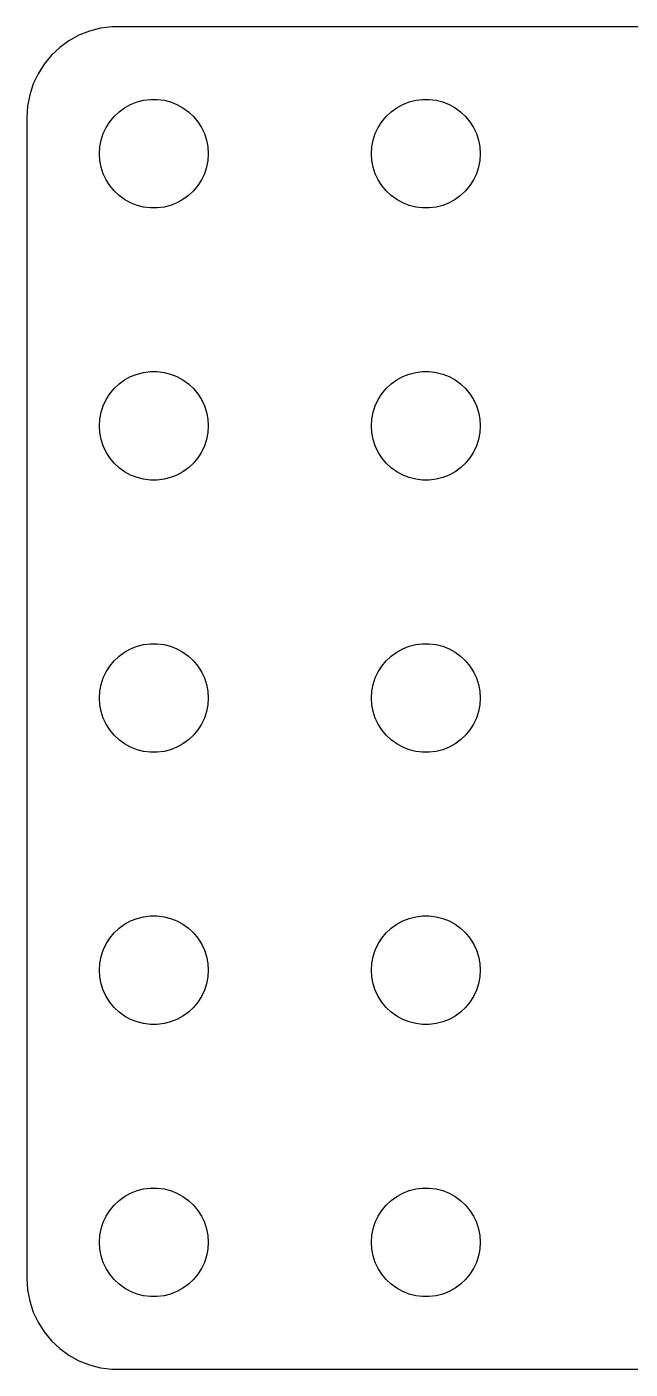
# Model space of a CAD drawing. Header units: metres. Extents: x -37 to 37, y 131 to 289.
# Drawn here: x -37 to -3.7, y 131 to 205 of the extents above; entities that cross this region are included whole.
import ezdxf

# ---------------------------------------------------------------- set-up
doc = ezdxf.new("R2010")
doc.units = ezdxf.units.M

msp = doc.modelspace()

# ---------------------------------------------------------------- linework, layer by layer
for p, q in [((-32.3139, 204.99), (-32.9369, 204.911)), ((32.3139, 204.99), (-32.3139, 204.99)), ((-34.6791, 204.222), (-35.1871, 203.853)), ((-34.1289, 204.524), (-34.6791, 204.222)), ((-33.5451, 204.755), (-34.1289, 204.524)), ((-32.9369, 204.911), (-33.5451, 204.755)), ((-35.1871, 203.853), (-35.6448, 203.423)), ((-36.0451, 202.939), (-36.3815, 202.409)), ((-35.6448, 203.423), (-36.0451, 202.939)), ((-36.3815, 202.409), (-36.6489, 201.841)), ((-36.8429, 201.243), (-36.9606, 200.627)), ((-36.6489, 201.841), (-36.8429, 201.243)), ((-36.9606, 200.627), (-37, 200)), ((-31.9123, 200.312), (-31.6075, 200.533)), ((-31.6075, 200.533), (-31.2773, 200.714)), ((-31.2773, 200.714), (-30.927, 200.853)), ((-30.927, 200.853), (-30.5621, 200.947)), ((-30.5621, 200.947), (-30.1884, 200.994)), ((-30.1884, 200.994), (-29.8116, 200.994)), ((-29.8116, 200.994), (-29.4379, 200.947)), ((-29.4379, 200.947), (-29.0729, 200.853)), ((-29.0729, 200.853), (-28.7227, 200.714)), ((-28.7227, 200.714), (-28.3925, 200.533)), ((-28.3925, 200.533), (-28.0877, 200.312)), ((-16.9123, 200.312), (-16.6075, 200.533)), ((-16.6075, 200.533), (-16.2773, 200.714)), ((-16.2773, 200.714), (-15.927, 200.853)), ((-15.927, 200.853), (-15.5621, 200.947)), ((-15.5621, 200.947), (-15.1884, 200.994)), ((-15.1884, 200.994), (-14.8116, 200.994)), ((-14.8116, 200.994), (-14.4379, 200.947)), ((-14.4379, 200.947), (-14.0729, 200.853)), ((-14.0729, 200.853), (-13.7227, 200.714)), ((-13.7227, 200.714), (-13.3925, 200.533)), ((-13.3925, 200.533), (-13.0877, 200.312)), ((-37, 200), (-37, 136)), ((-32.6289, 199.445), (-32.427, 199.763)), ((-32.427, 199.763), (-32.1869, 200.054)), ((-32.1869, 200.054), (-31.9123, 200.312)), ((-28.0877, 200.312), (-27.8131, 200.054)), ((-27.8131, 200.054), (-27.5729, 199.763)), ((-27.5729, 199.763), (-27.3711, 199.445)), ((-17.6289, 199.445), (-17.427, 199.763)), ((-17.427, 199.763), (-17.1869, 200.054)), ((-17.1869, 200.054), (-16.9123, 200.312)), ((-13.0877, 200.312), (-12.8131, 200.054)), ((-12.8131, 200.054), (-12.5729, 199.763)), ((-12.5729, 199.763), (-12.3711, 199.445)), ((-32.9057, 198.746), (-32.7893, 199.104)), ((-32.7893, 199.104), (-32.6289, 199.445)), ((-27.3711, 199.445), (-27.2107, 199.104)), ((-27.2107, 199.104), (-27.0942, 198.746)), ((-17.9057, 198.746), (-17.7893, 199.104)), ((-17.7893, 199.104), (-17.6289, 199.445)), ((-12.3711, 199.445), (-12.2107, 199.104)), ((-12.2107, 199.104), (-12.0942, 198.746)), ((-33, 198), (-32.9763, 198.376)), ((-32.9763, 198.376), (-32.9057, 198.746)), ((-27.0942, 198.746), (-27.0237, 198.376)), ((-27.0237, 198.376), (-27, 198)), ((-18, 198), (-17.9763, 198.376)), ((-17.9763, 198.376), (-17.9057, 198.746)), ((-12.0942, 198.746), (-12.0237, 198.376)), ((-12.0237, 198.376), (-12, 198)), ((-32.9763, 197.624), (-33, 198)), ((-32.9057, 197.254), (-32.9763, 197.624)), ((-27.0237, 197.624), (-27.0942, 197.254)), ((-27, 198), (-27.0237, 197.624)), ((-17.9763, 197.624), (-18, 198)), ((-17.9057, 197.254), (-17.9763, 197.624)), ((-12.0237, 197.624), (-12.0942, 197.254)), ((-12, 198), (-12.0237, 197.624)), ((-32.7893, 196.896), (-32.9057, 197.254)), ((-32.6289, 196.555), (-32.7893, 196.896)), ((-27.2107, 196.896), (-27.3711, 196.555)), ((-27.0942, 197.254), (-27.2107, 196.896)), ((-17.7893, 196.896), (-17.9057, 197.254)), ((-17.6289, 196.555), (-17.7893, 196.896)), ((-12.2107, 196.896), (-12.3711, 196.555)), ((-12.0942, 197.254), (-12.2107, 196.896)), ((-32.427, 196.237), (-32.6289, 196.555)), ((-32.1869, 195.946), (-32.427, 196.237)), ((-27.5729, 196.237), (-27.8131, 195.946)), ((-27.3711, 196.555), (-27.5729, 196.237)), ((-17.427, 196.237), (-17.6289, 196.555)), ((-17.1869, 195.946), (-17.427, 196.237)), ((-12.5729, 196.237), (-12.8131, 195.946)), ((-12.3711, 196.555), (-12.5729, 196.237)), ((-31.9123, 195.688), (-32.1869, 195.946)), ((-31.6075, 195.467), (-31.9123, 195.688)), ((-31.2773, 195.286), (-31.6075, 195.467)), ((-28.3925, 195.467), (-28.7227, 195.286)), ((-28.0877, 195.688), (-28.3925, 195.467)), ((-27.8131, 195.946), (-28.0877, 195.688)), ((-16.9123, 195.688), (-17.1869, 195.946)), ((-16.6075, 195.467), (-16.9123, 195.688)), ((-16.2773, 195.286), (-16.6075, 195.467)), ((-13.3925, 195.467), (-13.7227, 195.286)), ((-13.0877, 195.688), (-13.3925, 195.467)), ((-12.8131, 195.946), (-13.0877, 195.688)), ((-30.927, 195.147), (-31.2773, 195.286)), ((-30.5621, 195.053), (-30.927, 195.147)), ((-30.1884, 195.006), (-30.5621, 195.053)), ((-29.8116, 195.006), (-30.1884, 195.006)), ((-29.4379, 195.053), (-29.8116, 195.006)), ((-29.0729, 195.147), (-29.4379, 195.053)), ((-28.7227, 195.286), (-29.0729, 195.147)), ((-15.927, 195.147), (-16.2773, 195.286)), ((-15.5621, 195.053), (-15.927, 195.147)), ((-15.1884, 195.006), (-15.5621, 195.053)), ((-14.8116, 195.006), (-15.1884, 195.006)), ((-14.4379, 195.053), (-14.8116, 195.006)), ((-14.0729, 195.147), (-14.4379, 195.053)), ((-13.7227, 195.286), (-14.0729, 195.147)), ((-31.6075, 185.533), (-31.2773, 185.714)), ((-31.2773, 185.714), (-30.927, 185.853)), ((-30.927, 185.853), (-30.5621, 185.947)), ((-30.5621, 185.947), (-30.1884, 185.994)), ((-30.1884, 185.994), (-29.8116, 185.994)), ((-29.8116, 185.994), (-29.4379, 185.947)), ((-29.4379, 185.947), (-29.0729, 185.853)), ((-29.0729, 185.853), (-28.7227, 185.714)), ((-28.7227, 185.714), (-28.3925, 185.533)), ((-16.6075, 185.533), (-16.2773, 185.714)), ((-16.2773, 185.714), (-15.927, 185.853)), ((-15.927, 185.853), (-15.5621, 185.947)), ((-15.5621, 185.947), (-15.1884, 185.994)), ((-15.1884, 185.994), (-14.8116, 185.994)), ((-14.8116, 185.994), (-14.4379, 185.947)), ((-14.4379, 185.947), (-14.0729, 185.853)), ((-14.0729, 185.853), (-13.7227, 185.714)), ((-13.7227, 185.714), (-13.3925, 185.533)), ((-32.427, 184.763), (-32.1869, 185.054)), ((-32.1869, 185.054), (-31.9123, 185.312)), ((-31.9123, 185.312), (-31.6075, 185.533)), ((-28.3925, 185.533), (-28.0877, 185.312)), ((-28.0877, 185.312), (-27.8131, 185.054)), ((-27.8131, 185.054), (-27.5729, 184.763)), ((-17.427, 184.763), (-17.1869, 185.054)), ((-17.1869, 185.054), (-16.9123, 185.312)), ((-16.9123, 185.312), (-16.6075, 185.533)), ((-13.3925, 185.533), (-13.0877, 185.312)), ((-13.0877, 185.312), (-12.8131, 185.054)), ((-12.8131, 185.054), (-12.5729, 184.763)), ((-32.7893, 184.104), (-32.6289, 184.445)), ((-32.6289, 184.445), (-32.427, 184.763)), ((-27.5729, 184.763), (-27.3711, 184.445)), ((-27.3711, 184.445), (-27.2107, 184.104)), ((-17.7893, 184.104), (-17.6289, 184.445)), ((-17.6289, 184.445), (-17.427, 184.763)), ((-12.5729, 184.763), (-12.3711, 184.445)), ((-12.3711, 184.445), (-12.2107, 184.104)), ((-32.9763, 183.376), (-32.9057, 183.746)), ((-32.9057, 183.746), (-32.7893, 184.104)), ((-27.2107, 184.104), (-27.0942, 183.746)), ((-27.0942, 183.746), (-27.0237, 183.376)), ((-17.9763, 183.376), (-17.9057, 183.746)), ((-17.9057, 183.746), (-17.7893, 184.104)), ((-12.2107, 184.104), (-12.0942, 183.746)), ((-12.0942, 183.746), (-12.0237, 183.376)), ((-33, 183), (-32.9763, 183.376)), ((-32.9763, 182.624), (-33, 183)), ((-27.0237, 183.376), (-27, 183)), ((-27, 183), (-27.0237, 182.624)), ((-18, 183), (-17.9763, 183.376)), ((-17.9763, 182.624), (-18, 183)), ((-12.0237, 183.376), (-12, 183)), ((-12, 183), (-12.0237, 182.624)), ((-32.9057, 182.254), (-32.9763, 182.624)), ((-32.7893, 181.896), (-32.9057, 182.254)), ((-27.0942, 182.254), (-27.2107, 181.896)), ((-27.0237, 182.624), (-27.0942, 182.254)), ((-17.9057, 182.254), (-17.9763, 182.624)), ((-17.7893, 181.896), (-17.9057, 182.254)), ((-12.0942, 182.254), (-12.2107, 181.896)), ((-12.0237, 182.624), (-12.0942, 182.254)), ((-32.6289, 181.555), (-32.7893, 181.896)), ((-32.427, 181.237), (-32.6289, 181.555)), ((-27.3711, 181.555), (-27.5729, 181.237)), ((-27.2107, 181.896), (-27.3711, 181.555)), ((-17.6289, 181.555), (-17.7893, 181.896)), ((-17.427, 181.237), (-17.6289, 181.555)), ((-12.3711, 181.555), (-12.5729, 181.237)), ((-12.2107, 181.896), (-12.3711, 181.555)), ((-32.1869, 180.946), (-32.427, 181.237)), ((-31.9123, 180.688), (-32.1869, 180.946)), ((-31.6075, 180.467), (-31.9123, 180.688)), ((-28.0877, 180.688), (-28.3925, 180.467)), ((-27.8131, 180.946), (-28.0877, 180.688)), ((-27.5729, 181.237), (-27.8131, 180.946)), ((-17.1869, 180.946), (-17.427, 181.237)), ((-16.9123, 180.688), (-17.1869, 180.946)), ((-16.6075, 180.467), (-16.9123, 180.688)), ((-13.0877, 180.688), (-13.3925, 180.467)), ((-12.8131, 180.946), (-13.0877, 180.688)), ((-12.5729, 181.237), (-12.8131, 180.946)), ((-31.2773, 180.286), (-31.6075, 180.467)), ((-30.927, 180.147), (-31.2773, 180.286)), ((-30.5621, 180.053), (-30.927, 180.147)), ((-30.1884, 180.006), (-30.5621, 180.053)), ((-29.8116, 180.006), (-30.1884, 180.006)), ((-29.4379, 180.053), (-29.8116, 180.006)), ((-29.0729, 180.147), (-29.4379, 180.053)), ((-28.7227, 180.286), (-29.0729, 180.147)), ((-28.3925, 180.467), (-28.7227, 180.286)), ((-16.2773, 180.286), (-16.6075, 180.467)), ((-15.927, 180.147), (-16.2773, 180.286)), ((-15.5621, 180.053), (-15.927, 180.147)), ((-15.1884, 180.006), (-15.5621, 180.053)), ((-14.8116, 180.006), (-15.1884, 180.006)), ((-14.4379, 180.053), (-14.8116, 180.006)), ((-14.0729, 180.147), (-14.4379, 180.053)), ((-13.7227, 180.286), (-14.0729, 180.147)), ((-13.3925, 180.467), (-13.7227, 180.286)), ((-30.927, 170.853), (-30.5621, 170.947)), ((-30.5621, 170.947), (-30.1884, 170.994)), ((-30.1884, 170.994), (-29.8116, 170.994)), ((-29.8116, 170.994), (-29.4379, 170.947)), ((-29.4379, 170.947), (-29.0729, 170.853)), ((-15.927, 170.853), (-15.5621, 170.947)), ((-15.5621, 170.947), (-15.1884, 170.994)), ((-15.1884, 170.994), (-14.8116, 170.994)), ((-14.8116, 170.994), (-14.4379, 170.947)), ((-14.4379, 170.947), (-14.0729, 170.853)), ((-32.1869, 170.054), (-31.9123, 170.312)), ((-31.9123, 170.312), (-31.6075, 170.533)), ((-31.6075, 170.533), (-31.2773, 170.714)), ((-31.2773, 170.714), (-30.927, 170.853)), ((-29.0729, 170.853), (-28.7227, 170.714)), ((-28.7227, 170.714), (-28.3925, 170.533)), ((-28.3925, 170.533), (-28.0877, 170.312)), ((-28.0877, 170.312), (-27.8131, 170.054)), ((-17.1869, 170.054), (-16.9123, 170.312)), ((-16.9123, 170.312), (-16.6075, 170.533)), ((-16.6075, 170.533), (-16.2773, 170.714)), ((-16.2773, 170.714), (-15.927, 170.853)), ((-14.0729, 170.853), (-13.7227, 170.714)), ((-13.7227, 170.714), (-13.3925, 170.533)), ((-13.3925, 170.533), (-13.0877, 170.312)), ((-13.0877, 170.312), (-12.8131, 170.054)), ((-32.7893, 169.104), (-32.6289, 169.445)), ((-32.6289, 169.445), (-32.427, 169.763)), ((-32.427, 169.763), (-32.1869, 170.054)), ((-27.8131, 170.054), (-27.5729, 169.763)), ((-27.5729, 169.763), (-27.3711, 169.445)), ((-27.3711, 169.445), (-27.2107, 169.104)), ((-17.7893, 169.104), (-17.6289, 169.445)), ((-17.6289, 169.445), (-17.427, 169.763)), ((-17.427, 169.763), (-17.1869, 170.054)), ((-12.8131, 170.054), (-12.5729, 169.763)), ((-12.5729, 169.763), (-12.3711, 169.445)), ((-12.3711, 169.445), (-12.2107, 169.104)), ((-32.9763, 168.376), (-32.9057, 168.746)), ((-32.9057, 168.746), (-32.7893, 169.104)), ((-27.2107, 169.104), (-27.0942, 168.746)), ((-27.0942, 168.746), (-27.0237, 168.376)), ((-17.9763, 168.376), (-17.9057, 168.746)), ((-17.9057, 168.746), (-17.7893, 169.104)), ((-12.2107, 169.104), (-12.0942, 168.746)), ((-12.0942, 168.746), (-12.0237, 168.376)), ((-33, 168), (-32.9763, 168.376)), ((-32.9763, 167.624), (-33, 168)), ((-27.0237, 168.376), (-27, 168)), ((-27, 168), (-27.0237, 167.624)), ((-18, 168), (-17.9763, 168.376)), ((-17.9763, 167.624), (-18, 168)), ((-12.0237, 168.376), (-12, 168)), ((-12, 168), (-12.0237, 167.624)), ((-32.9057, 167.254), (-32.9763, 167.624)), ((-32.7893, 166.896), (-32.9057, 167.254)), ((-27.0942, 167.254), (-27.2107, 166.896)), ((-27.0237, 167.624), (-27.0942, 167.254)), ((-17.9057, 167.254), (-17.9763, 167.624)), ((-17.7893, 166.896), (-17.9057, 167.254)), ((-12.0942, 167.254), (-12.2107, 166.896)), ((-12.0237, 167.624), (-12.0942, 167.254)), ((-32.6289, 166.555), (-32.7893, 166.896)), ((-32.427, 166.237), (-32.6289, 166.555)), ((-27.3711, 166.555), (-27.5729, 166.237)), ((-27.2107, 166.896), (-27.3711, 166.555)), ((-17.6289, 166.555), (-17.7893, 166.896)), ((-17.427, 166.237), (-17.6289, 166.555)), ((-12.3711, 166.555), (-12.5729, 166.237)), ((-12.2107, 166.896), (-12.3711, 166.555)), ((-32.1869, 165.946), (-32.427, 166.237)), ((-31.9123, 165.688), (-32.1869, 165.946)), ((-27.8131, 165.946), (-28.0877, 165.688)), ((-27.5729, 166.237), (-27.8131, 165.946)), ((-17.1869, 165.946), (-17.427, 166.237)), ((-16.9123, 165.688), (-17.1869, 165.946)), ((-12.8131, 165.946), (-13.0877, 165.688)), ((-12.5729, 166.237), (-12.8131, 165.946)), ((-31.6075, 165.467), (-31.9123, 165.688)), ((-31.2773, 165.286), (-31.6075, 165.467)), ((-30.927, 165.147), (-31.2773, 165.286)), ((-30.5621, 165.053), (-30.927, 165.147)), ((-30.1884, 165.006), (-30.5621, 165.053)), ((-29.8116, 165.006), (-30.1884, 165.006)), ((-29.4379, 165.053), (-29.8116, 165.006)), ((-29.0729, 165.147), (-29.4379, 165.053)), ((-28.7227, 165.286), (-29.0729, 165.147)), ((-28.3925, 165.467), (-28.7227, 165.286)), ((-28.0877, 165.688), (-28.3925, 165.467)), ((-16.6075, 165.467), (-16.9123, 165.688)), ((-16.2773, 165.286), (-16.6075, 165.467)), ((-15.927, 165.147), (-16.2773, 165.286)), ((-15.5621, 165.053), (-15.927, 165.147)), ((-15.1884, 165.006), (-15.5621, 165.053)), ((-14.8116, 165.006), (-15.1884, 165.006)), ((-14.4379, 165.053), (-14.8116, 165.006)), ((-14.0729, 165.147), (-14.4379, 165.053)), ((-13.7227, 165.286), (-14.0729, 165.147)), ((-13.3925, 165.467), (-13.7227, 165.286)), ((-13.0877, 165.688), (-13.3925, 165.467)), ((-31.9123, 155.312), (-31.6075, 155.533)), ((-31.6075, 155.533), (-31.2773, 155.714)), ((-31.2773, 155.714), (-30.927, 155.853)), ((-30.927, 155.853), (-30.5621, 155.947)), ((-30.5621, 155.947), (-30.1884, 155.994)), ((-30.1884, 155.994), (-29.8116, 155.994)), ((-29.8116, 155.994), (-29.4379, 155.947)), ((-29.4379, 155.947), (-29.0729, 155.853)), ((-29.0729, 155.853), (-28.7227, 155.714)), ((-28.7227, 155.714), (-28.3925, 155.533)), ((-28.3925, 155.533), (-28.0877, 155.312)), ((-16.9123, 155.312), (-16.6075, 155.533)), ((-16.6075, 155.533), (-16.2773, 155.714)), ((-16.2773, 155.714), (-15.927, 155.853)), ((-15.927, 155.853), (-15.5621, 155.947)), ((-15.5621, 155.947), (-15.1884, 155.994)), ((-15.1884, 155.994), (-14.8116, 155.994)), ((-14.8116, 155.994), (-14.4379, 155.947)), ((-14.4379, 155.947), (-14.0729, 155.853)), ((-14.0729, 155.853), (-13.7227, 155.714)), ((-13.7227, 155.714), (-13.3925, 155.533)), ((-13.3925, 155.533), (-13.0877, 155.312)), ((-32.6289, 154.445), (-32.427, 154.763)), ((-32.427, 154.763), (-32.1869, 155.054)), ((-32.1869, 155.054), (-31.9123, 155.312)), ((-28.0877, 155.312), (-27.8131, 155.054)), ((-27.8131, 155.054), (-27.5729, 154.763)), ((-27.5729, 154.763), (-27.3711, 154.445)), ((-17.6289, 154.445), (-17.427, 154.763)), ((-17.427, 154.763), (-17.1869, 155.054)), ((-17.1869, 155.054), (-16.9123, 155.312)), ((-13.0877, 155.312), (-12.8131, 155.054)), ((-12.8131, 155.054), (-12.5729, 154.763)), ((-12.5729, 154.763), (-12.3711, 154.445)), ((-32.9057, 153.746), (-32.7893, 154.104)), ((-32.7893, 154.104), (-32.6289, 154.445)), ((-27.3711, 154.445), (-27.2107, 154.104)), ((-27.2107, 154.104), (-27.0942, 153.746)), ((-17.9057, 153.746), (-17.7893, 154.104)), ((-17.7893, 154.104), (-17.6289, 154.445)), ((-12.3711, 154.445), (-12.2107, 154.104)), ((-12.2107, 154.104), (-12.0942, 153.746)), ((-33, 153), (-32.9763, 153.376)), ((-32.9763, 153.376), (-32.9057, 153.746)), ((-27.0942, 153.746), (-27.0237, 153.376)), ((-27.0237, 153.376), (-27, 153)), ((-18, 153), (-17.9763, 153.376)), ((-17.9763, 153.376), (-17.9057, 153.746)), ((-12.0942, 153.746), (-12.0237, 153.376)), ((-12.0237, 153.376), (-12, 153)), ((-32.9763, 152.624), (-33, 153)), ((-32.9057, 152.254), (-32.9763, 152.624)), ((-27.0237, 152.624), (-27.0942, 152.254)), ((-27, 153), (-27.0237, 152.624)), ((-17.9763, 152.624), (-18, 153)), ((-17.9057, 152.254), (-17.9763, 152.624)), ((-12.0237, 152.624), (-12.0942, 152.254)), ((-12, 153), (-12.0237, 152.624)), ((-32.7893, 151.896), (-32.9057, 152.254)), ((-32.6289, 151.555), (-32.7893, 151.896)), ((-27.2107, 151.896), (-27.3711, 151.555)), ((-27.0942, 152.254), (-27.2107, 151.896)), ((-17.7893, 151.896), (-17.9057, 152.254)), ((-17.6289, 151.555), (-17.7893, 151.896)), ((-12.2107, 151.896), (-12.3711, 151.555)), ((-12.0942, 152.254), (-12.2107, 151.896)), ((-32.427, 151.237), (-32.6289, 151.555)), ((-32.1869, 150.946), (-32.427, 151.237)), ((-31.9123, 150.688), (-32.1869, 150.946)), ((-27.8131, 150.946), (-28.0877, 150.688)), ((-27.5729, 151.237), (-27.8131, 150.946)), ((-27.3711, 151.555), (-27.5729, 151.237)), ((-17.427, 151.237), (-17.6289, 151.555)), ((-17.1869, 150.946), (-17.427, 151.237)), ((-16.9123, 150.688), (-17.1869, 150.946)), ((-12.8131, 150.946), (-13.0877, 150.688)), ((-12.5729, 151.237), (-12.8131, 150.946)), ((-12.3711, 151.555), (-12.5729, 151.237)), ((-31.6075, 150.467), (-31.9123, 150.688)), ((-31.2773, 150.286), (-31.6075, 150.467)), ((-30.927, 150.147), (-31.2773, 150.286)), ((-28.7227, 150.286), (-29.0729, 150.147)), ((-28.3925, 150.467), (-28.7227, 150.286)), ((-28.0877, 150.688), (-28.3925, 150.467)), ((-16.6075, 150.467), (-16.9123, 150.688)), ((-16.2773, 150.286), (-16.6075, 150.467)), ((-15.927, 150.147), (-16.2773, 150.286)), ((-13.7227, 150.286), (-14.0729, 150.147)), ((-13.3925, 150.467), (-13.7227, 150.286)), ((-13.0877, 150.688), (-13.3925, 150.467)), ((-30.5621, 150.053), (-30.927, 150.147)), ((-30.1884, 150.006), (-30.5621, 150.053)), ((-29.8116, 150.006), (-30.1884, 150.006)), ((-29.4379, 150.053), (-29.8116, 150.006)), ((-29.0729, 150.147), (-29.4379, 150.053)), ((-15.5621, 150.053), (-15.927, 150.147)), ((-15.1884, 150.006), (-15.5621, 150.053)), ((-14.8116, 150.006), (-15.1884, 150.006)), ((-14.4379, 150.053), (-14.8116, 150.006)), ((-14.0729, 150.147), (-14.4379, 150.053)), ((-31.6075, 140.533), (-31.2773, 140.714)), ((-31.2773, 140.714), (-30.927, 140.853)), ((-30.927, 140.853), (-30.5621, 140.947)), ((-30.5621, 140.947), (-30.1884, 140.994)), ((-30.1884, 140.994), (-29.8116, 140.994)), ((-29.8116, 140.994), (-29.4379, 140.947)), ((-29.4379, 140.947), (-29.0729, 140.853)), ((-29.0729, 140.853), (-28.7227, 140.714)), ((-28.7227, 140.714), (-28.3925, 140.533)), ((-16.6075, 140.533), (-16.2773, 140.714)), ((-16.2773, 140.714), (-15.927, 140.853)), ((-15.927, 140.853), (-15.5621, 140.947)), ((-15.5621, 140.947), (-15.1884, 140.994)), ((-15.1884, 140.994), (-14.8116, 140.994)), ((-14.8116, 140.994), (-14.4379, 140.947)), ((-14.4379, 140.947), (-14.0729, 140.853)), ((-14.0729, 140.853), (-13.7227, 140.714)), ((-13.7227, 140.714), (-13.3925, 140.533)), ((-32.427, 139.763), (-32.1869, 140.054)), ((-32.1869, 140.054), (-31.9123, 140.312)), ((-31.9123, 140.312), (-31.6075, 140.533)), ((-28.3925, 140.533), (-28.0877, 140.312)), ((-28.0877, 140.312), (-27.8131, 140.054)), ((-27.8131, 140.054), (-27.5729, 139.763)), ((-17.427, 139.763), (-17.1869, 140.054)), ((-17.1869, 140.054), (-16.9123, 140.312)), ((-16.9123, 140.312), (-16.6075, 140.533)), ((-13.3925, 140.533), (-13.0877, 140.312)), ((-13.0877, 140.312), (-12.8131, 140.054)), ((-12.8131, 140.054), (-12.5729, 139.763)), ((-32.9057, 138.746), (-32.7893, 139.104)), ((-32.7893, 139.104), (-32.6289, 139.445)), ((-32.6289, 139.445), (-32.427, 139.763)), ((-27.5729, 139.763), (-27.3711, 139.445)), ((-27.3711, 139.445), (-27.2107, 139.104)), ((-27.2107, 139.104), (-27.0942, 138.746)), ((-17.9057, 138.746), (-17.7893, 139.104)), ((-17.7893, 139.104), (-17.6289, 139.445)), ((-17.6289, 139.445), (-17.427, 139.763)), ((-12.5729, 139.763), (-12.3711, 139.445)), ((-12.3711, 139.445), (-12.2107, 139.104)), ((-12.2107, 139.104), (-12.0942, 138.746)), ((-33, 138), (-32.9763, 138.376)), ((-32.9763, 138.376), (-32.9057, 138.746)), ((-27.0942, 138.746), (-27.0237, 138.376)), ((-27.0237, 138.376), (-27, 138)), ((-18, 138), (-17.9763, 138.376)), ((-17.9763, 138.376), (-17.9057, 138.746)), ((-12.0942, 138.746), (-12.0237, 138.376)), ((-12.0237, 138.376), (-12, 138)), ((-32.9763, 137.624), (-33, 138)), ((-32.9057, 137.254), (-32.9763, 137.624)), ((-27.0237, 137.624), (-27.0942, 137.254)), ((-27, 138), (-27.0237, 137.624)), ((-17.9763, 137.624), (-18, 138)), ((-17.9057, 137.254), (-17.9763, 137.624)), ((-12.0237, 137.624), (-12.0942, 137.254)), ((-12, 138), (-12.0237, 137.624)), ((-32.7893, 136.896), (-32.9057, 137.254)), ((-32.6289, 136.555), (-32.7893, 136.896)), ((-27.2107, 136.896), (-27.3711, 136.555)), ((-27.0942, 137.254), (-27.2107, 136.896)), ((-17.7893, 136.896), (-17.9057, 137.254)), ((-17.6289, 136.555), (-17.7893, 136.896)), ((-12.2107, 136.896), (-12.3711, 136.555)), ((-12.0942, 137.254), (-12.2107, 136.896)), ((-32.427, 136.237), (-32.6289, 136.555)), ((-32.1869, 135.946), (-32.427, 136.237)), ((-27.5729, 136.237), (-27.8131, 135.946)), ((-27.3711, 136.555), (-27.5729, 136.237)), ((-17.427, 136.237), (-17.6289, 136.555)), ((-17.1869, 135.946), (-17.427, 136.237)), ((-12.5729, 136.237), (-12.8131, 135.946)), ((-12.3711, 136.555), (-12.5729, 136.237)), ((-37, 136), (-36.9606, 135.373)), ((-31.9123, 135.688), (-32.1869, 135.946)), ((-31.6075, 135.467), (-31.9123, 135.688)), ((-31.2773, 135.286), (-31.6075, 135.467)), ((-28.3925, 135.467), (-28.7227, 135.286)), ((-28.0877, 135.688), (-28.3925, 135.467)), ((-27.8131, 135.946), (-28.0877, 135.688)), ((-16.9123, 135.688), (-17.1869, 135.946)), ((-16.6075, 135.467), (-16.9123, 135.688)), ((-16.2773, 135.286), (-16.6075, 135.467)), ((-13.3925, 135.467), (-13.7227, 135.286)), ((-13.0877, 135.688), (-13.3925, 135.467)), ((-12.8131, 135.946), (-13.0877, 135.688)), ((-36.9606, 135.373), (-36.8429, 134.757)), ((-36.8429, 134.757), (-36.6489, 134.159)), ((-30.927, 135.147), (-31.2773, 135.286)), ((-30.5621, 135.053), (-30.927, 135.147)), ((-30.1884, 135.006), (-30.5621, 135.053)), ((-29.8116, 135.006), (-30.1884, 135.006)), ((-29.4379, 135.053), (-29.8116, 135.006)), ((-29.0729, 135.147), (-29.4379, 135.053)), ((-28.7227, 135.286), (-29.0729, 135.147)), ((-15.927, 135.147), (-16.2773, 135.286)), ((-15.5621, 135.053), (-15.927, 135.147)), ((-15.1884, 135.006), (-15.5621, 135.053)), ((-14.8116, 135.006), (-15.1884, 135.006)), ((-14.4379, 135.053), (-14.8116, 135.006)), ((-14.0729, 135.147), (-14.4379, 135.053)), ((-13.7227, 135.286), (-14.0729, 135.147)), ((-36.6489, 134.159), (-36.3815, 133.591)), ((-36.3815, 133.591), (-36.0451, 133.061)), ((-36.0451, 133.061), (-35.6448, 132.577)), ((-35.6448, 132.577), (-35.1871, 132.147)), ((-35.1871, 132.147), (-34.6791, 131.778)), ((-34.6791, 131.778), (-34.1289, 131.476)), ((-34.1289, 131.476), (-33.5451, 131.245)), ((-33.5451, 131.245), (-32.9369, 131.089)), ((-32.9369, 131.089), (-32.3139, 131.01)), ((-32.3139, 131.01), (32.3139, 131.01))]:
    msp.add_line(p, q)

doc.saveas('drawing.dxf')
